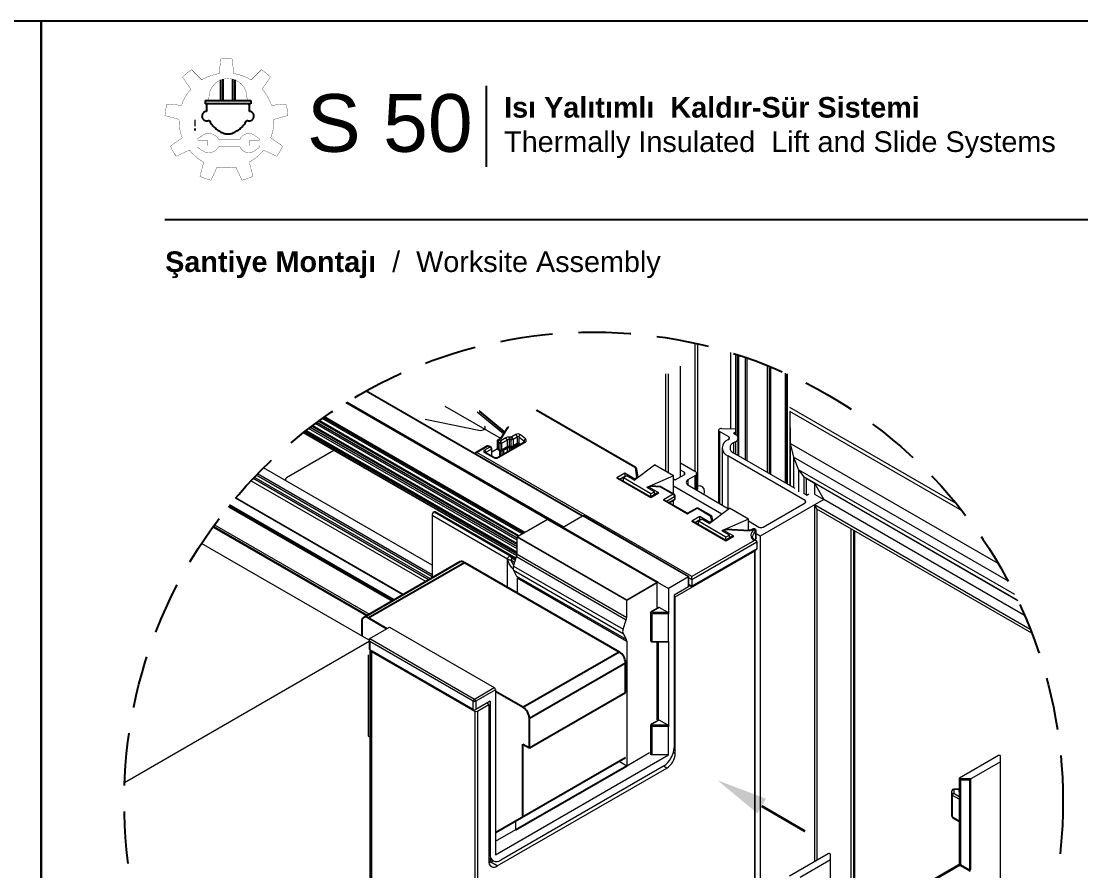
# Model space of a CAD drawing. Header units: millimetres. Extents: x 221 to 2771, y 196 to 840.
# Drawn here: x 1298.9 to 1427.5, y 389.5 to 492.6 of the extents above; entities that cross this region are included whole.
import ezdxf

# ---------------------------------------------------------------- set-up
doc = ezdxf.new("R2010")
doc.units = ezdxf.units.MM
doc.linetypes.add('CENTER', pattern=[50.8, 31.75, -6.35, 6.35, -6.35])
doc.linetypes.add('HIDDEN', pattern=[9.525, 6.35, -3.175])
doc.layers.add('antet_k', color=7, linetype='Continuous')
doc.layers.add('yazı_numara_k', color=21, linetype='Continuous')
doc.styles.get("Standard").update_dxf_attribs({"font": 'arial.ttf'})

# ---------------------------------------------------------------- blocks, each defined once
blk = doc.blocks.new('S1.A')
at = {"color": 252}
blk.add_lwpolyline([(2269.17, -494.13), (2269.17, -791.13), (2479.17, -791.13), (2479.17, -494.13)], close=True, dxfattribs=at)
blk = doc.blocks.new('Üretim katalogu sembol-1')
at = {"true_color": 0xfed100}
h = blk.add_hatch(color=40, dxfattribs=at)
h.dxf.hatch_style = 1
h.paths.add_polyline_path([(1565.75, 1465.58), (1566.79, 1465.58), (1566.79, 1470.07), (1565.75, 1470.07)])
h.paths.add_polyline_path([(1565.75, 1462.71), (1566.79, 1462.71), (1566.79, 1464.05), (1565.75, 1464.05)])
at = {"color": 0, "linetype": 'CENTER', "ltscale": 12}
for p, q in [((1583.66, 1483.04), (1583.66, 1496.78)), ((1585.26, 1483.04), (1585.26, 1497.31)), ((1591.66, 1483.04), (1591.66, 1497.31)), ((1593.26, 1483.04), (1593.26, 1496.78)), ((1573.15, 1483.04), (1603.77, 1483.04)), ((1573.15, 1483.04), (1573.15, 1480.64)), ((1603.77, 1480.64), (1573.15, 1480.64)), ((1603.77, 1483.04), (1603.77, 1480.64))]:
    blk.add_line(p, q, dxfattribs=at)
at = {"color": 0, "linetype": 'CENTER', "lineweight": -2, "ltscale": 12, "const_width": 0.2}
for points in [[(1582.66, 1501.13), (1583.52, 1510.91)], [(1592.26, 1501.13), (1591.41, 1510.91)], [(1570.8, 1496.81), (1563.86, 1503.75)], [(1604.12, 1496.81), (1611.06, 1503.75)], [(1563.45, 1490.64), (1557.82, 1498.68)], [(1611.48, 1490.64), (1617.1, 1498.68)], [(1557.14, 1479.71), (1547.36, 1480.57)], [(1617.79, 1479.71), (1627.56, 1480.57)], [(1555.47, 1470.26), (1545.99, 1472.8)], [(1619.45, 1470.26), (1628.93, 1472.8)], [(1557.66, 1457.83), (1549.63, 1452.2)], [(1617.26, 1457.83), (1625.3, 1452.2)], [(1562.46, 1449.52), (1553.57, 1445.37)], [(1612.46, 1449.52), (1621.35, 1445.37)], [(1572.13, 1441.41), (1569.59, 1431.93)], [(1581.15, 1438.12), (1577.01, 1429.23)], [(1593.77, 1438.12), (1597.92, 1429.23)], [(1602.79, 1441.41), (1605.33, 1431.93)]]:
    blk.add_lwpolyline(points, dxfattribs=at)
for points in [[(1591.41, 1510.91, 0.047521), (1583.52, 1510.91)], [(1563.86, 1503.75, 0.047521), (1557.82, 1498.68)], [(1582.66, 1501.13, 0.099576), (1570.8, 1496.81)], [(1604.12, 1496.81, 0.099576), (1592.26, 1501.13)], [(1617.1, 1498.68, 0.047521), (1611.06, 1503.75)], [(1563.45, 1490.64, 0.099576), (1557.14, 1479.71)], [(1617.79, 1479.71, 0.099576), (1611.48, 1490.64)], [(1547.36, 1480.57, 0.047521), (1545.99, 1472.8)], [(1628.93, 1472.8, 0.047521), (1627.56, 1480.57)], [(1555.47, 1470.26, 0.099576), (1557.66, 1457.83)], [(1617.26, 1457.83, 0.099576), (1619.45, 1470.26)], [(1549.63, 1452.2, 0.047521), (1553.57, 1445.37)], [(1562.46, 1449.52, 0.099576), (1572.13, 1441.41)], [(1602.79, 1441.41, 0.099576), (1612.46, 1449.52)], [(1621.35, 1445.37, 0.047521), (1625.3, 1452.2)], [(1581.15, 1438.12, 0.099576), (1593.77, 1438.12)], [(1569.59, 1431.93, 0.047521), (1577.01, 1429.23)], [(1597.92, 1429.23, 0.047521), (1605.33, 1431.93)]]:
    blk.add_lwpolyline(points, format="xyb", dxfattribs=at)
at = {"color": 0, "linetype": 'CENTER', "ltscale": 12, "const_width": 0.2}
for points in [[(1588.46, 1497.72, 0.408893), (1575.66, 1485.15, -0.281899), (1574.17, 1483.04)], [(1588.46, 1497.72, -0.408893), (1601.26, 1485.15, 0.281899), (1602.75, 1483.04)]]:
    blk.add_lwpolyline(points, format="xyb", dxfattribs=at)
at = {"color": 40, "true_color": 0xfed100, "const_width": 0.2}
blk.add_lwpolyline([(1565.75, 1464.05), (1566.79, 1464.05), (1566.79, 1462.71), (1565.75, 1462.71)], close=True, dxfattribs=at)
at = {"color": 0, "linetype": 'CENTER', "ltscale": 12, "const_width": 0.2}
blk.add_lwpolyline([(1574.65, 1456.03), (1568.69, 1456.03, -0.414214), (1568.05, 1456.67), (1568.05, 1456.88, -0.248554), (1568.33, 1457.41), (1570.79, 1459.08, -0.475864), (1582.25, 1456.63), (1596.45, 1456.63, -0.519094), (1606.92, 1459.08), (1609.37, 1457.41, -0.248554), (1609.65, 1456.88), (1609.65, 1456.67, -0.414214), (1609.01, 1456.03), (1603.05, 1456.03), (1603.05, 1452.52), (1609.01, 1452.52, -0.414214), (1609.65, 1451.88), (1609.65, 1451.67, -0.248554), (1609.37, 1451.14), (1606.92, 1449.48, -0.519094), (1596.45, 1451.92), (1582.25, 1451.92, -0.475864), (1570.79, 1449.48), (1568.33, 1451.14, -0.248554), (1568.05, 1451.67), (1568.05, 1451.88, -0.414214), (1568.69, 1452.52), (1574.65, 1452.52)], format="xyb", close=True, dxfattribs=at)
at = {"color": 0, "linetype": 'CENTER', "ltscale": 12}
for centre, radius, start, end in [((1592.04, 1477.74), 18.11, 170.79278, 186.69718), ((1584.88, 1477.74), 18.11, 353.30282, 9.20722), ((1574.16, 1472.43), 3.2, 91.73722, 301.33069), ((1602.77, 1472.43), 3.2, 238.66931, 88.26278), ((1592.04, 1477.74), 18.11, 206.37073, 245.09672), ((1584.88, 1477.74), 18.11, 294.90328, 333.62927), ((1588.46, 1470.02), 9.6, 245.09672, 294.90328)]:
    blk.add_arc(centre, radius, start, end, dxfattribs=at)
blk = doc.blocks.new('S.1.B')
blk.add_line((922.44, 1850.82), (922.44, 1840.95))
at = {"color": 7}
blk.add_line((1063.42, 1834.52), (883.42, 1834.52), dxfattribs=at)
at = {"color": 0, "linetype": 'CENTER', "ltscale": 12, "xscale": 0.18014578362, "yscale": 0.18014578362, "zscale": 0.18014578362}
blk.add_blockref('Üretim katalogu sembol-1', (604.93, 1581.87), dxfattribs=at)
at = {"width": 80.5608, "attachment_point": 1}
for s, insert, char_height in [('\\pi23.685;{\\fArial Unicode MS|b0|i0|c162|p34;S 50}', (876.99, 1849.79), 7), ('\\pi8.4591;{\\fArial Unicode MS|b1|i0|c162|p34;Isı Yalıtımlı  Kaldır-Sür Sistemi\\fArial Unicode MS|b0|i0|c162|p34;\\PThermally Insulated  Lift and Slide Systems}', (916.15, 1849.44), 2.5)]:
    blk.add_mtext(s, dxfattribs=dict(at, insert=insert, char_height=char_height))
blk = doc.blocks.new('S50_SYF1')
at = {"color": 0}
blk.add_blockref('S.1.B', (-100.17, 492.74), dxfattribs=at)
at = {"layer": 'antet_k', "color": 0}
blk.add_blockref('S1.A', (-1500.92, 2845.51), dxfattribs=at)
blk = doc.blocks.new('Yön Görseli')
at = {"color": 32, "const_width": 0.5}
blk.add_lwpolyline([(1544.07, -90.16), (1544.07, -99.97)], dxfattribs=at)
at = {"color": 32}
blk.add_solid([(1545.73, -99.97), (1542.4, -99.97), (1544.07, -109.97)], dxfattribs=at)
blk = doc.blocks.new('sünger_1A.A')
at = {"color": 7, "linetype": 'Continuous'}
for p, q in [((4737.74, -527.84), (4726.07, -534.58)), ((4726.62, -534.63), (4738.29, -527.9)), ((4738.29, -527.9), (4757.07, -538.74)), ((4728.89, -535.94), (4726.62, -534.63)), ((4725.84, -535.08), (4725.84, -536.84)), ((4745.4, -545.47), (4757.07, -538.74)), ((4746.18, -546.82), (4757.85, -540.08)), ((4757.85, -543.68), (4757.85, -540.08)), ((4745.4, -545.47), (4742.08, -543.55)), ((4746.18, -550.41), (4757.85, -543.68)), ((4746.18, -550.41), (4746.18, -546.82)), ((4745.4, -549.96), (4746.18, -550.41)), ((4745.4, -558.78), (4745.4, -549.96))]:
    blk.add_line(p, q, dxfattribs=at)
for centre, radius, start, end in [((4737.97, -528.35), 0.553, 54.3806, 114.3092), ((4726.32, -535), 0.48, 50.7955, 189.2139), ((4756.16, -540.16), 1.69, 2.6054, 57.395), ((4744.49, -546.9), 1.69, 2.6054, 57.395)]:
    blk.add_arc(centre, radius, start, end, dxfattribs=at)

msp = doc.modelspace()

# ---------------------------------------------------------------- linework, layer by layer
at = {"color": 252, "linetype": 'Continuous', "lineweight": 15}
for p, q in [((1380.639, 453.52), (1380.639, 437.994)), ((1380.947, 453.451), (1380.947, 436.137)), ((1384.961, 452.386), (1384.961, 443.144)), ((1385.566, 452.198), (1385.566, 442.456)), ((1385.63, 452.177), (1385.63, 442.417)), ((1385.836, 452.111), (1385.836, 442.213)), ((1385.934, 452.08), (1385.934, 439.868)), ((1386.745, 451.81), (1386.745, 439.4)), ((1386.956, 451.737), (1386.956, 439.278)), ((1378.85, 450.629), (1378.85, 437.259)), ((1378.914, 437.296), (1378.914, 450.718)), ((1389.437, 450.815), (1389.437, 437.846)), ((1389.501, 437.809), (1389.501, 450.789)), ((1389.702, 450.709), (1389.702, 437.693)), ((1389.83, 450.657), (1389.83, 437.619)), ((1377.089, 449.79), (1377.089, 437.967)), ((1377.397, 449.79), (1377.397, 437.789)), ((1391.612, 449.896), (1391.612, 436.591)), ((1391.655, 436.566), (1391.655, 449.877)), ((1391.782, 449.82), (1391.782, 436.493)), ((1391.833, 449.797), (1391.833, 436.463)), ((1366.954, 432.532), (1340.685, 447.692)), ((1367.019, 432.568), (1340.751, 447.729)), ((1364.69, 431.225), (1338.438, 446.376)), ((1357.531, 442.776), (1354.458, 445.309)), ((1354.498, 445.213), (1357.505, 442.734)), ((1361.372, 445.375), (1373.342, 438.466)), ((1373.451, 438.477), (1361.481, 445.386)), ((1412.373, 434.055), (1392.164, 445.719)), ((1392.164, 445.244), (1392.216, 441.352)), ((1392.164, 445.244), (1392.164, 436.272)), ((1413.088, 433.168), (1392.164, 445.244)), ((1357.888, 443.342), (1357.014, 441.955)), ((1357.196, 442.013), (1358.073, 443.404)), ((1383.517, 442.953), (1383.517, 434.109)), ((1384.755, 442.152), (1383.623, 442.805)), ((1383.623, 442.805), (1383.623, 434.045)), ((1383.892, 443.163), (1385.566, 443.133)), ((1385.566, 442.739), (1385.424, 442.657)), ((1385.424, 442.657), (1385.424, 442.538)), ((1385.424, 442.538), (1385.578, 442.449)), ((1356.642, 441.631), (1356.642, 440.799)), ((1356.652, 441.6), (1356.652, 440.768)), ((1359.908, 441.487), (1356.708, 439.64)), ((1357.002, 441.948), (1356.74, 441.796)), ((1356.766, 441.5), (1356.972, 441.381)), ((1356.766, 441.5), (1356.766, 440.668)), ((1356.818, 439.629), (1360.018, 441.476)), ((1356.876, 441.801), (1357.111, 441.937)), ((1357.075, 441.678), (1356.92, 441.767)), ((1356.972, 441.381), (1356.972, 440.549)), ((1357.689, 442.032), (1357.075, 441.678)), ((1357.178, 441.381), (1357.843, 441.765)), ((1357.178, 441.381), (1357.178, 440.549)), ((1357.843, 441.765), (1357.843, 440.933)), ((1358.313, 442.131), (1358.1, 442.131)), ((1358.1, 441.826), (1358.313, 441.826)), ((1358.1, 441.826), (1358.1, 440.995)), ((1358.313, 441.826), (1358.313, 440.995)), ((1358.912, 442.442), (1358.416, 442.155)), ((1358.525, 440.956), (1359.021, 441.242)), ((1358.571, 441.888), (1359.066, 442.174)), ((1358.571, 441.888), (1358.571, 441.056)), ((1359.066, 441.342), (1358.571, 441.056)), ((1359.066, 442.174), (1359.066, 441.342)), ((1359.289, 442.163), (1359.904, 441.656)), ((1359.289, 442.163), (1359.289, 441.331)), ((1359.433, 441.212), (1359.289, 441.331)), ((1359.329, 441.235), (1359.388, 441.186)), ((1360.083, 441.906), (1359.467, 442.413)), ((1359.904, 441.656), (1359.904, 441.484)), ((1384.652, 441.795), (1384.755, 441.855)), ((1384.755, 442.152), (1384.755, 441.855)), ((1385.578, 441.558), (1385.321, 441.409)), ((1385.321, 441.409), (1385.321, 440.222)), ((1385.578, 441.558), (1385.578, 440.073)), ((1385.898, 439.889), (1385.898, 442.003)), ((1392.216, 441.352), (1392.627, 439.689)), ((1392.216, 441.352), (1392.216, 436.242)), ((1417.452, 426.787), (1392.216, 441.352)), ((1355.442, 441.047), (1354.048, 440.242)), ((1354.193, 440.253), (1355.525, 441.021)), ((1380.28, 425.197), (1354.193, 440.253)), ((1355.737, 440.906), (1355.12, 440.55)), ((1355.12, 440.253), (1356.2, 439.629)), ((1356.309, 439.64), (1355.229, 440.263)), ((1355.274, 440.282), (1355.943, 440.668)), ((1355.274, 440.282), (1355.274, 440.237)), ((1355.692, 441.006), (1355.53, 441.068)), ((1355.583, 440.995), (1355.737, 440.906)), ((1355.883, 440.896), (1355.692, 441.006)), ((1355.943, 440.668), (1355.943, 439.851)), ((1355.985, 439.896), (1355.985, 440.728)), ((1356.685, 440.681), (1355.985, 440.277)), ((1356.972, 440.549), (1356.766, 440.668)), ((1356.811, 440.568), (1357.002, 440.458)), ((1356.937, 440.495), (1356.937, 439.772)), ((1356.942, 440.492), (1356.942, 439.775)), ((1356.986, 440.467), (1356.986, 439.8)), ((1357.023, 440.448), (1357.023, 439.822)), ((1357.148, 440.458), (1357.798, 440.833)), ((1357.843, 440.933), (1357.178, 440.549)), ((1357.229, 440.505), (1357.229, 439.94)), ((1357.435, 440.519), (1357.843, 440.755)), ((1357.435, 440.519), (1357.435, 440.059)), ((1357.843, 440.755), (1357.843, 440.295)), ((1358.313, 440.995), (1358.1, 440.995)), ((1358.1, 440.902), (1358.313, 440.902)), ((1358.1, 440.816), (1358.313, 440.816)), ((1358.1, 440.816), (1358.1, 440.443)), ((1358.313, 440.903), (1358.313, 440.902)), ((1358.313, 440.816), (1358.313, 440.566)), ((1358.571, 440.878), (1359.066, 441.164)), ((1358.571, 440.878), (1358.571, 440.715)), ((1359.066, 441.164), (1359.066, 441.001)), ((1359.289, 441.153), (1359.306, 441.139)), ((1359.289, 441.153), (1359.289, 441.129)), ((1383.949, 440.815), (1383.949, 433.851)), ((1385.321, 440.222), (1392.782, 435.916)), ((1378.914, 438.99), (1380.639, 437.994)), ((1394.017, 434.431), (1384.652, 439.835)), ((1384.652, 439.835), (1384.652, 433.43)), ((1392.627, 439.689), (1393.245, 438.144)), ((1392.627, 439.689), (1392.627, 436.005)), ((1418.633, 424.68), (1392.627, 439.689)), ((1348.739, 425.172), (1327.394, 437.491)), ((1348.739, 425.415), (1327.545, 437.647)), ((1348.739, 426.585), (1328.283, 438.391)), ((1372.15, 437.729), (1371.173, 437.164)), ((1371.546, 437.023), (1372.15, 437.372)), ((1373.372, 437.023), (1372.15, 437.729)), ((1372.15, 437.372), (1372.15, 437.283)), ((1372.15, 437.372), (1372.227, 437.328)), ((1373.384, 438.414), (1373.568, 437.204)), ((1373.754, 437.253), (1373.6, 438.269)), ((1378.272, 436.925), (1379.353, 437.549)), ((1379.353, 437.846), (1378.914, 438.099)), ((1379.353, 437.846), (1379.353, 437.549)), ((1380.639, 437.4), (1379.807, 436.92)), ((1380.639, 437.4), (1380.639, 435.829)), ((1380.852, 435.701), (1380.852, 437.697)), ((1393.245, 438.144), (1393.862, 437.312)), ((1393.245, 438.144), (1393.245, 435.47)), ((1419.496, 422.993), (1393.245, 438.144)), ((1347.991, 424.581), (1326.765, 436.831)), ((1327.047, 437.13), (1348.391, 424.811)), ((1348.553, 424.905), (1327.162, 437.25)), ((1371.173, 437.164), (1375.289, 434.789)), ((1375.289, 434.862), (1371.391, 437.112)), ((1373.568, 437.204), (1373.372, 437.023)), ((1375.045, 436.058), (1375.326, 436.159)), ((1376.267, 435.353), (1375.045, 436.058)), ((1375.326, 436.159), (1376.448, 436.079)), ((1376.464, 436.119), (1375.337, 436.199)), ((1376.448, 436.079), (1378.016, 435.175)), ((1378.125, 435.186), (1376.558, 436.09)), ((1378.033, 437.063), (1378.272, 436.925)), ((1383.904, 432.784), (1378.033, 436.172)), ((1379.798, 436.331), (1384.713, 433.394)), ((1379.807, 436.92), (1379.807, 436.326)), ((1393.862, 437.312), (1394.171, 437.134)), ((1393.862, 437.312), (1393.862, 435.233)), ((1419.815, 422.334), (1393.862, 437.312)), ((1394.171, 437.134), (1395.149, 436.51)), ((1394.171, 437.134), (1394.171, 435.114)), ((1419.815, 422.334), (1394.171, 437.134)), ((1395.149, 436.51), (1396.281, 434.55)), ((1395.149, 436.51), (1395.149, 435.203)), ((1419.854, 422.252), (1395.149, 436.51)), ((1345.262, 423.005), (1324.911, 434.751)), ((1375.289, 434.789), (1376.267, 435.353)), ((1376.048, 435.301), (1375.289, 434.862)), ((1375.289, 434.789), (1375.289, 434.862)), ((1375.726, 435.308), (1375.894, 435.212)), ((1378.016, 435.175), (1376.833, 434.492)), ((1377.205, 434.35), (1378.17, 434.907)), ((1378.17, 434.907), (1378.17, 434.565)), ((1378.234, 434.654), (1378.234, 434.996)), ((1393.965, 435.233), (1394.222, 435.084)), ((1394.222, 435.084), (1394.464, 435.224)), ((1395.149, 435.203), (1396.281, 434.55)), ((1345.198, 422.968), (1324.869, 434.701)), ((1376.833, 434.492), (1379.765, 432.799)), ((1379.765, 432.873), (1377.051, 434.44)), ((1378.17, 434.565), (1377.502, 434.179)), ((1377.566, 434.142), (1378.125, 434.465)), ((1377.701, 434.22), (1377.566, 434.142)), ((1378.125, 434.465), (1377.701, 434.22)), ((1378.033, 433.873), (1378.033, 434.412)), ((1380.84, 433.493), (1379.765, 432.873)), ((1379.765, 432.799), (1380.949, 433.482)), ((1380.949, 433.482), (1382.516, 432.577)), ((1382.626, 432.588), (1381.058, 433.493)), ((1396.281, 434.55), (1388.563, 430.095)), ((1388.916, 431.19), (1394.017, 434.134)), ((1394.017, 434.431), (1394.017, 434.134)), ((1396.281, 434.55), (1395.149, 433.896)), ((1395.149, 433.896), (1395.457, 433.362)), ((1395.149, 433.896), (1395.149, 390.557)), ((1421.362, 418.767), (1395.149, 433.896)), ((1420.654, 420.482), (1396.281, 434.55)), ((1357.898, 427.303), (1348.739, 432.589)), ((1348.739, 432.589), (1348.739, 425.013)), ((1348.997, 433.035), (1358.231, 427.705)), ((1358.944, 427.417), (1349.179, 433.053)), ((1376.203, 424.462), (1362.825, 432.183)), ((1364.587, 431.166), (1367.005, 432.562)), ((1379.868, 425.138), (1367.005, 432.562)), ((1379.932, 425.175), (1367.159, 432.546)), ((1379.765, 432.873), (1379.765, 432.799)), ((1381.258, 432.472), (1380.28, 431.908)), ((1382.479, 431.767), (1381.258, 432.472)), ((1382.516, 432.577), (1382.654, 431.929)), ((1382.83, 431.974), (1382.73, 432.445)), ((1395.457, 433.362), (1395.457, 390.735)), ((1421.541, 418.307), (1395.457, 433.362)), ((1340.796, 420.427), (1322.131, 431.2)), ((1364.587, 431.166), (1377.45, 423.742)), ((1380.28, 431.908), (1384.396, 429.533)), ((1384.396, 429.606), (1380.498, 431.856)), ((1380.653, 431.767), (1381.258, 432.116)), ((1381.258, 432.116), (1381.258, 432.027)), ((1381.258, 432.116), (1381.335, 432.071)), ((1382.654, 431.929), (1382.479, 431.767)), ((1384.152, 430.802), (1384.434, 430.903)), ((1384.434, 430.903), (1387.231, 430.762)), ((1387.242, 430.802), (1384.445, 430.943)), ((1387.14, 431.943), (1388.397, 431.192)), ((1387.329, 430.808), (1387.14, 430.916)), ((1387.66, 430.959), (1387.403, 430.83)), ((1387.501, 430.813), (1387.758, 430.942)), ((1399.574, 430.986), (1399.574, 382.652)), ((1385.374, 430.097), (1384.152, 430.802)), ((1384.396, 429.533), (1385.374, 430.097)), ((1385.156, 430.045), (1384.396, 429.606)), ((1384.833, 430.052), (1385.001, 429.955)), ((1387.861, 430.883), (1387.835, 430.865)), ((1387.953, 429.672), (1387.956, 429.673)), ((1387.956, 429.673), (1387.981, 429.691)), ((1388, 430.605), (1388.025, 430.622)), ((1388, 430.605), (1388, 429.773)), ((1388.025, 429.79), (1388, 429.773)), ((1388.025, 430.622), (1388.025, 429.79)), ((1388.097, 429.9), (1388.097, 430.732)), ((1388.563, 430.095), (1388.097, 430.364)), ((1388.563, 430.095), (1388.563, 344.614)), ((1399.882, 430.808), (1399.882, 382.83)), ((1400.037, 430.719), (1400.037, 382.92)), ((1341.112, 417.454), (1320.755, 429.202)), ((1387.868, 429.577), (1380.28, 425.197)), ((1380.28, 424.841), (1388.182, 429.401)), ((1388.182, 428.569), (1380.28, 424.009)), ((1380.28, 423.935), (1388.087, 428.44)), ((1387.959, 344.389), (1387.959, 428.367)), ((1388.182, 429.401), (1388.182, 428.569)), ((1357.899, 427.315), (1357.898, 427.303)), ((1357.898, 427.284), (1357.898, 427.303)), ((1357.898, 423.89), (1357.898, 427.284)), ((1358.909, 427.314), (1358.231, 427.705)), ((1358.768, 426.898), (1358.308, 427.163)), ((1358.509, 427.391), (1358.865, 427.185)), ((1378.273, 422.732), (1387.895, 428.285)), ((1387.895, 428.285), (1387.895, 344.366)), ((1379.868, 425.138), (1377.45, 423.742)), ((1379.868, 423.949), (1379.868, 425.138)), ((1379.932, 424.038), (1379.932, 425.175)), ((1379.932, 425.041), (1380.28, 424.841)), ((1380.28, 424.841), (1380.28, 424.009)), ((1377.45, 423.742), (1377.45, 420.652)), ((1379.868, 423.949), (1378.119, 422.94)), ((1380.28, 424.009), (1379.932, 424.209)), ((1379.932, 424.135), (1380.28, 423.935)), ((1378.119, 422.94), (1378.119, 404.4)), ((1378.273, 422.732), (1378.119, 422.821)), ((1378.273, 403.716), (1378.273, 422.732)), ((1375.264, 420.778), (1375.264, 417.45)), ((1376.233, 421.439), (1375.358, 420.934)), ((1376.306, 421.431), (1375.431, 420.927)), ((1375.482, 420.855), (1377.305, 420.855)), ((1377.45, 420.652), (1375.482, 420.652)), ((1375.482, 417.324), (1375.482, 420.652)), ((1377.305, 420.855), (1376.306, 421.431)), ((1377.45, 417.324), (1377.45, 420.652)), ((1341.176, 417.654), (1343.594, 419.05)), ((1343.594, 419.05), (1356.303, 411.715)), ((1341.112, 417.32), (1311.422, 400.167)), ((1341.112, 417.513), (1341.112, 416.377)), ((1341.176, 417.654), (1353.885, 410.32)), ((1353.73, 410.052), (1341.176, 417.298)), ((1341.176, 417.298), (1341.176, 416.288)), ((1375.482, 417.324), (1377.45, 417.324)), ((1375.482, 417.263), (1377.388, 417.263)), ((1376.203, 417.263), (1376.203, 407.754)), ((1377.45, 417.324), (1377.45, 406.985)), ((1341.001, 415.683), (1341.001, 405.803)), ((1353.73, 409.042), (1341.176, 416.288)), ((1341.227, 347.78), (1341.227, 416.258)), ((1341.318, 416.199), (1341.318, 347.731)), ((1341.382, 416.11), (1353.936, 408.864)), ((1341.382, 416.11), (1341.382, 347.697)), ((1353.885, 410.32), (1356.303, 411.715)), ((1356.457, 411.448), (1354.039, 410.052)), ((1356.457, 411.448), (1356.457, 408.536)), ((1353.73, 409.042), (1353.73, 410.052)), ((1354.039, 410.052), (1354.039, 409.042)), ((1355.788, 410.052), (1354.039, 409.042)), ((1354.245, 408.864), (1355.634, 409.666)), ((1355.634, 409.666), (1355.377, 409.814)), ((1355.634, 409.666), (1355.634, 390.65)), ((1355.788, 410.052), (1355.788, 391.512)), ((1353.936, 408.864), (1353.936, 342.763)), ((1354.245, 408.864), (1354.245, 342.683)), ((1356.457, 408.536), (1356.457, 405.209)), ((1376.233, 407.771), (1375.358, 407.267)), ((1376.306, 407.764), (1375.431, 407.259)), ((1377.305, 407.188), (1376.306, 407.764)), ((1375.264, 407.111), (1375.264, 403.664)), ((1375.482, 407.188), (1377.305, 407.188)), ((1377.45, 406.985), (1375.482, 406.985)), ((1375.482, 403.538), (1375.482, 406.985)), ((1377.45, 403.538), (1377.45, 406.985)), ((1341.001, 405.803), (1341.227, 405.692)), ((1356.457, 405.209), (1356.457, 394.869)), ((1356.457, 391.422), (1377.45, 403.538)), ((1377.45, 403.538), (1375.482, 403.538)), ((1378.273, 403.716), (1378.042, 403.85)), ((1356.663, 390.056), (1377.244, 401.934)), ((1376.833, 402.172), (1357.075, 390.769)), ((1377.244, 401.934), (1376.832, 402.172)), ((1356.457, 394.869), (1356.457, 391.422)), ((1355.634, 391.601), (1355.788, 391.512)), ((1355.634, 390.985), (1356.165, 390.679)), ((1355.692, 390.952), (1355.634, 390.919)), ((1355.635, 390.602), (1355.967, 390.793)), ((1355.636, 390.59), (1355.978, 390.787)), ((1356.183, 390.669), (1355.891, 390.501)), ((1356.663, 390.056), (1355.891, 390.501))]:
    msp.add_line(p, q, dxfattribs=at)
at = {"color": 35, "linetype": 'Continuous', "lineweight": 15}
for p, q in [((1362.748, 432.138), (1338.265, 446.269)), ((1362.79, 432.163), (1338.306, 446.294)), ((1359.062, 429.613), (1334.557, 443.756)), ((1359.062, 429.835), (1334.726, 443.88)), ((1359.062, 429.863), (1334.748, 443.896)), ((1334.965, 444.053), (1359.179, 430.079)), ((1359.282, 430.138), (1335.057, 444.12)), ((1359.671, 430.363), (1335.405, 444.368)), ((1359.847, 430.464), (1335.562, 444.48)), ((1359.861, 430.472), (1335.575, 444.489)), ((1359.993, 430.548), (1335.694, 444.572)), ((1359.035, 427.695), (1333.113, 442.656)), ((1359.042, 427.723), (1333.136, 442.674)), ((1359.062, 427.903), (1333.277, 442.785)), ((1359.062, 427.983), (1333.336, 442.831)), ((1359.062, 428.045), (1333.382, 442.867)), ((1333.415, 442.892), (1359.062, 428.09)), ((1359.062, 428.157), (1333.465, 442.93)), ((1359.062, 428.546), (1333.754, 443.153)), ((1359.062, 428.781), (1333.929, 443.286)), ((1359.062, 428.821), (1333.959, 443.309)), ((1334.168, 443.466), (1359.062, 429.098)), ((1359.062, 429.191), (1334.237, 443.518)), ((1373.282, 436.897), (1375.735, 438.748)), ((1378.033, 437.422), (1375.735, 438.748)), ((1372.382, 437.417), (1371.97, 437.179)), ((1373.282, 436.897), (1372.382, 437.417)), ((1378.033, 437.422), (1374.826, 436.006)), ((1378.033, 435.239), (1378.033, 437.422)), ((1375.315, 435.249), (1371.97, 437.179)), ((1371.97, 436.778), (1371.97, 437.179)), ((1375.726, 435.487), (1374.826, 436.006)), ((1375.726, 435.487), (1375.315, 435.249)), ((1375.315, 434.877), (1375.315, 435.249)), ((1375.726, 435.115), (1375.726, 435.487)), ((1324.02, 433.675), (1343.885, 422.21)), ((1343.928, 422.235), (1324.048, 433.709)), ((1324.09, 433.761), (1343.994, 422.273)), ((1344.11, 422.341), (1324.164, 433.852)), ((1344.185, 422.383), (1324.212, 433.911)), ((1382.389, 431.641), (1384.842, 433.492)), ((1387.14, 432.166), (1384.842, 433.492)), ((1340.86, 420.464), (1322.169, 431.252)), ((1322.207, 431.304), (1340.925, 420.502)), ((1322.329, 431.472), (1341.131, 420.62)), ((1381.489, 432.161), (1381.077, 431.923)), ((1381.077, 431.522), (1381.077, 431.923)), ((1384.422, 429.993), (1381.077, 431.923)), ((1382.389, 431.641), (1381.489, 432.161)), ((1387.14, 432.166), (1383.933, 430.75)), ((1387.14, 430.807), (1387.14, 432.166)), ((1384.833, 430.23), (1383.933, 430.75)), ((1384.833, 430.23), (1384.422, 429.993)), ((1384.422, 429.621), (1384.422, 429.993)), ((1384.833, 429.859), (1384.833, 430.23))]:
    msp.add_line(p, q, dxfattribs=at)
at = {"color": 7, "linetype": 'Continuous', "lineweight": 15}
for p, q in [((1350.283, 445.894), (1357.039, 441.995)), ((1417.502, 403.458), (1412.776, 400.73)), ((1417.75, 402.71), (1414.217, 400.671)), ((1417.75, 402.71), (1417.75, 403.398)), ((1417.75, 379.892), (1417.75, 402.71)), ((1412.734, 400.671), (1412.734, 390.332)), ((1412.734, 400.671), (1414.217, 400.671)), ((1414.011, 400.468), (1412.879, 400.468)), ((1412.879, 400.468), (1412.879, 390.248)), ((1414.011, 389.594), (1414.011, 400.468)), ((1414.114, 400.577), (1414.114, 389.618)), ((1411.848, 398.714), (1411.848, 399.167)), ((1412.721, 399.385), (1412.066, 399.385)), ((1412.066, 399.345), (1412.066, 398.892)), ((1412.721, 399.345), (1412.066, 399.345)), ((1412.066, 398.892), (1412.734, 398.507)), ((1412.734, 399.385), (1412.721, 399.385)), ((1412.721, 399.048), (1412.721, 399.345)), ((1412.734, 399.345), (1412.721, 399.345)), ((1412.734, 399.041), (1412.721, 399.048)), ((1411.848, 396.099), (1411.848, 398.714)), ((1411.912, 396.01), (1411.912, 398.625)), ((1412.734, 398.15), (1411.912, 398.625)), ((1411.912, 396.01), (1412.734, 395.536)), ((1411.957, 395.91), (1412.734, 395.462)), ((1396.844, 391.535), (1392.118, 388.808)), ((1397.092, 390.788), (1397.092, 391.476)), ((1397.092, 390.788), (1393.413, 388.664)), ((1397.092, 379.626), (1397.092, 390.788)), ((1412.661, 390.206), (1397.092, 381.22)), ((1412.806, 390.121), (1397.092, 381.052)), ((1413.938, 389.468), (1412.806, 390.121)), ((1412.879, 390.248), (1414.011, 389.594))]:
    msp.add_line(p, q, dxfattribs=at)
at = {"color": 21, "linetype": 'Continuous', "lineweight": 15}
for p, q in [((1354.22, 445.181), (1357.397, 442.562)), ((1347.919, 444.316), (1354.416, 442.951)), ((1355.197, 443.058), (1355.197, 443.267)), ((1359.12, 430.045), (1362.825, 432.183)), ((1359.062, 430.011), (1362.748, 432.138)), ((1362.748, 432.138), (1359.062, 430.011)), ((1376.057, 424.455), (1362.748, 432.138)), ((1362.748, 432.138), (1376.057, 424.455)), ((1372.371, 422.327), (1359.062, 430.011)), ((1359.062, 427.901), (1359.062, 430.011)), ((1359.062, 430.011), (1372.371, 422.327)), ((1358.622, 426.469), (1359.01, 427.612)), ((1359.01, 427.612), (1372.319, 419.929)), ((1359.062, 427.901), (1372.371, 420.218)), ((1358.622, 426.469), (1371.931, 418.786)), ((1358.622, 425.951), (1371.931, 418.268)), ((1358.622, 425.951), (1359.01, 425.256)), ((1359.01, 425.256), (1372.319, 417.573)), ((1359.062, 425.027), (1372.371, 417.344)), ((1359.062, 425.027), (1359.062, 423.218)), ((1372.371, 422.327), (1376.057, 424.455)), ((1376.057, 424.455), (1372.371, 422.327)), ((1376.057, 421.43), (1376.057, 424.455)), ((1372.371, 420.218), (1372.371, 422.327)), ((1371.931, 418.786), (1372.319, 419.929)), ((1371.931, 418.268), (1372.319, 417.573)), ((1372.371, 417.344), (1372.371, 402.23)), ((1376.057, 407.786), (1376.057, 417.293)), ((1371.448, 402.763), (1372.371, 402.23)), ((1372.371, 402.23), (1375.123, 403.818)), ((1358.857, 395.494), (1358.857, 394.428)), ((1358.857, 394.428), (1356.413, 393.017))]:
    msp.add_line(p, q, dxfattribs=at)
at = {"color": 31, "linetype": 'Continuous', "lineweight": 15}
msp.add_line((1336.83, 440.51), (1331.088, 437.193), dxfattribs=at)
at = {"color": 7, "linetype": 'Continuous'}
msp.add_line((1372.226, 414.721), (1372.226, 411.128), dxfattribs=at)
at = {"color": 21}
for p, q in [((1356.457, 394.109), (1372.241, 403.22)), ((1358.857, 394.428), (1372.371, 402.23))]:
    msp.add_line(p, q, dxfattribs=at)
at = {"color": 21, "linetype": 'Continuous', "lineweight": 15, "flags": 128}
msp.add_lwpolyline([(1354.416, 442.951), (1354.596, 442.931), (1354.778, 442.944), (1354.944, 442.989), (1355.077, 443.062), (1355.164, 443.155), (1355.197, 443.259), (1355.172, 443.364), (1355.092, 443.459)], dxfattribs=at)
at = {"color": 252, "linetype": 'Continuous', "lineweight": 15, "flags": 128}
for points in [[(1383.892, 443.163), (1383.785, 443.156), (1383.686, 443.131), (1383.604, 443.09), (1383.547, 443.037), (1383.519, 442.977), (1383.523, 442.914), (1383.559, 442.855), (1383.623, 442.805)], [(1358.1, 442.131), (1358.1, 442.103), (1358.1, 442.069), (1358.1, 442.031), (1358.1, 441.989), (1358.1, 441.947), (1358.1, 441.904), (1358.1, 441.864), (1358.1, 441.826)], [(1358.313, 442.131), (1358.313, 442.103), (1358.313, 442.069), (1358.313, 442.031), (1358.313, 441.989), (1358.313, 441.947), (1358.313, 441.904), (1358.313, 441.864), (1358.313, 441.826)], [(1360.018, 441.476), (1360.083, 441.521), (1360.134, 441.572), (1360.168, 441.627), (1360.186, 441.684), (1360.186, 441.743), (1360.168, 441.8), (1360.134, 441.856), (1360.083, 441.906)], [(1355.244, 440.257), (1355.256, 440.27), (1355.274, 440.282)], [(1355.943, 440.668), (1355.961, 440.681), (1355.974, 440.696), (1355.983, 440.711), (1355.985, 440.728), (1355.985, 440.728)], [(1358.1, 440.995), (1358.1, 440.962), (1358.1, 440.936), (1358.1, 440.917), (1358.1, 440.905), (1358.1, 440.902)], [(1358.313, 440.995), (1358.313, 440.962), (1358.313, 440.936), (1358.313, 440.917), (1358.313, 440.905), (1358.313, 440.903)], [(1372.15, 437.729), (1372.15, 437.695), (1372.15, 437.657), (1372.15, 437.616), (1372.15, 437.572), (1372.15, 437.528), (1372.15, 437.485), (1372.15, 437.444), (1372.15, 437.406), (1372.15, 437.372)], [(1373.342, 438.466), (1373.372, 438.48), (1373.401, 438.487), (1373.428, 438.486), (1373.451, 438.477), (1373.451, 438.477)], [(1376.448, 436.079), (1376.454, 436.1), (1376.459, 436.114), (1376.463, 436.119), (1376.464, 436.119)], [(1381.788, 435.142), (1381.822, 435.467), (1381.758, 435.843), (1381.574, 436.098), (1381.292, 436.2), (1380.947, 436.137)], [(1380.968, 435.632), (1380.999, 435.942), (1380.982, 436.15)], [(1381.258, 432.116), (1381.258, 432.15), (1381.258, 432.188), (1381.258, 432.229), (1381.258, 432.272), (1381.258, 432.316), (1381.258, 432.359), (1381.258, 432.401), (1381.258, 432.439), (1381.258, 432.472)], [(1387.758, 430.942), (1387.782, 430.95), (1387.808, 430.952), (1387.835, 430.949), (1387.857, 430.94), (1387.873, 430.927), (1387.879, 430.912), (1387.874, 430.896), (1387.861, 430.883)], [(1384.396, 429.606), (1384.396, 429.602), (1384.396, 429.587), (1384.396, 429.564), (1384.396, 429.533)], [(1387.242, 430.802), (1387.241, 430.802), (1387.238, 430.797), (1387.235, 430.783), (1387.231, 430.762)], [(1388.025, 430.622), (1388.08, 430.676), (1388.097, 430.732)], [(1388.097, 429.9), (1388.08, 429.844), (1388.025, 429.79)], [(1380.28, 424.841), (1380.28, 424.874), (1380.28, 424.912), (1380.28, 424.954), (1380.28, 424.997), (1380.28, 425.041), (1380.28, 425.084), (1380.28, 425.125), (1380.28, 425.163), (1380.28, 425.197)], [(1375.482, 420.652), (1375.419, 420.657), (1375.361, 420.673), (1375.314, 420.698), (1375.281, 420.73), (1375.265, 420.766), (1375.264, 420.778)], [(1375.431, 420.927), (1375.418, 420.917), (1375.411, 420.905), (1375.41, 420.893), (1375.415, 420.881), (1375.426, 420.87), (1375.442, 420.862), (1375.461, 420.857), (1375.482, 420.855)], [(1375.482, 420.652), (1375.482, 420.677), (1375.482, 420.704), (1375.482, 420.732), (1375.482, 420.761), (1375.482, 420.788), (1375.482, 420.814), (1375.482, 420.836), (1375.482, 420.855)], [(1375.264, 417.45), (1375.265, 417.438), (1375.281, 417.402), (1375.314, 417.37), (1375.361, 417.346), (1375.419, 417.33), (1375.482, 417.324)], [(1375.482, 406.985), (1375.419, 406.99), (1375.361, 407.006), (1375.314, 407.031), (1375.281, 407.063), (1375.265, 407.098), (1375.264, 407.111)], [(1375.431, 407.259), (1375.418, 407.249), (1375.411, 407.238), (1375.41, 407.226), (1375.415, 407.214), (1375.426, 407.203), (1375.442, 407.195), (1375.461, 407.189), (1375.482, 407.188)], [(1375.482, 406.985), (1375.482, 407.01), (1375.482, 407.037), (1375.482, 407.065), (1375.482, 407.093), (1375.482, 407.121), (1375.482, 407.146), (1375.482, 407.169), (1375.482, 407.188)], [(1375.482, 403.538), (1375.419, 403.544), (1375.361, 403.559), (1375.314, 403.584), (1375.281, 403.616), (1375.265, 403.652), (1375.264, 403.664)], [(1355.891, 390.501), (1355.691, 390.408), (1355.661, 390.398)]]:
    msp.add_lwpolyline(points, dxfattribs=at)
at = {"color": 7, "linetype": 'Continuous', "lineweight": 15, "flags": 128}
for points in [[(1417.75, 403.398), (1417.744, 403.423), (1417.726, 403.445), (1417.697, 403.463), (1417.66, 403.476), (1417.619, 403.482), (1417.576, 403.481), (1417.536, 403.473), (1417.502, 403.458)], [(1412.066, 399.345), (1412.066, 399.367), (1412.066, 399.38), (1412.066, 399.385), (1412.066, 399.385)], [(1412.721, 399.385), (1412.721, 399.385), (1412.721, 399.38), (1412.721, 399.367), (1412.721, 399.345)], [(1397.092, 391.476), (1397.086, 391.5), (1397.067, 391.522), (1397.039, 391.541), (1397.002, 391.553), (1396.961, 391.559), (1396.918, 391.558), (1396.878, 391.55), (1396.844, 391.535)], [(1412.661, 390.206), (1412.668, 390.209), (1412.694, 390.212), (1412.723, 390.204), (1412.754, 390.184), (1412.782, 390.156), (1412.806, 390.121)], [(1412.879, 390.248), (1412.837, 390.251), (1412.798, 390.262), (1412.767, 390.278), (1412.745, 390.299), (1412.734, 390.323), (1412.734, 390.332)]]:
    msp.add_lwpolyline(points, dxfattribs=at)
at = {"color": 7, "linetype": 'HIDDEN', "transparency": 33554661}
msp.add_circle((1368.352, 397.885), 56.976, dxfattribs=at)
at = {"color": 252, "linetype": 'Continuous', "lineweight": 15}
for centre, radius, start, end in [((1359.166, 441.965), 0.54, 56.12652, 118.0925), ((1385.447, 442.597), 0.0635, 110.73728, 249.26272), ((1356.696, 441.632), 0.054, 180.71144, 215.54236), ((1356.93, 441.801), 0.343, 215.81779, 241.39129), ((1357.101, 441.485), 0.335, 122.59963, 177.40037), ((1357.03, 441.961), 0.223, 226.09032, 240.5312), ((1357.075, 441.58), 0.224, 242.61634, 297.3738), ((1357.047, 441.848), 0.11, 54.36333, 114.31164), ((1357.148, 441.849), 0.171, 73.67512, 141.16667), ((1356.997, 442.148), 0.24, 298.44278, 325.9095), ((1358.083, 441.291), 0.84, 88.84919, 118.03594), ((1357.508, 441.75), 0.336, 2.61141, 57.39516), ((1358.09, 441.302), 0.525, 88.84074, 118.05021), ((1358.318, 442.34), 0.209, 268.80722, 298.06973), ((1358.324, 442.351), 0.525, 268.84958, 298.037), ((1358.236, 441.873), 0.335, 2.59963, 57.40037), ((1358.731, 442.159), 0.335, 2.59963, 57.40037), ((1358.963, 441.329), 0.105, 304.07213, 7.24105), ((1359.168, 441.984), 0.216, 56.13053, 118.08453), ((1359.168, 441.152), 0.216, 56.13053, 118.08453), ((1359.168, 440.973), 0.216, 56.13053, 118.08453), ((1359.408, 441.324), 0.12, 176.83424, 228.30943), ((1359.582, 442.143), 0.294, 112.8789, 176.08372), ((1360.197, 441.636), 0.294, 112.87069, 176.09741), ((1359.813, 441.528), 0.156, 1.49929, 54.61372), ((1359.954, 441.387), 0.11, 54.36333, 114.31164), ((1385.024, 440.815), 1.048, 110.77108, 249.22713), ((1384.699, 442.003), 0.159, 290.77851, 69.23333), ((1385.546, 440.815), 0.635, 110.77158, 249.22842), ((1385.409, 442.003), 0.476, 290.77375, 69.22625), ((1355.176, 440.401), 0.159, 110.77851, 249.23333), ((1354.939, 440.267), 0.336, 2.61141, 57.39516), ((1355.184, 440.163), 0.11, 65.67919, 125.63059), ((1355.422, 440.713), 0.324, 60.29513, 71.52999), ((1355.647, 440.906), 0.11, 65.67919, 125.63059), ((1355.917, 439.902), 0.0685, 303.40676, 355.21971), ((1356.696, 440.8), 0.054, 180.75164, 215.54124), ((1356.93, 440.969), 0.343, 215.81779, 241.39129), ((1356.87, 440.655), 0.105, 172.72338, 235.96344), ((1357.075, 440.748), 0.224, 242.61634, 297.3738), ((1357.075, 440.584), 0.146, 238.98115, 300.8279), ((1357.331, 440.721), 0.227, 246.86639, 297.14373), ((1357.739, 440.92), 0.105, 304.05434, 7.22205), ((1358.09, 440.47), 0.525, 88.84074, 118.05021), ((1358.09, 440.292), 0.525, 88.84074, 118.05021), ((1358.324, 441.519), 0.525, 268.84958, 298.037), ((1358.324, 441.341), 0.525, 268.84958, 298.037), ((1358.467, 441.043), 0.105, 304.07213, 7.24105), ((1356.264, 439.539), 0.11, 66.35194, 125.56669), ((1356.509, 440.225), 0.671, 242.61749, 297.37923), ((1356.753, 439.54), 0.11, 54.40262, 113.67875), ((1373.309, 438.396), 0.0778, 13.45825, 64.42011), ((1373.405, 438.203), 0.212, 34.2969, 95.72548), ((1373.453, 438.246), 0.149, 8.84605, 31.13658), ((1379.296, 437.697), 0.159, 290.77206, 69.22794), ((1380.526, 437.697), 0.318, 290.77259, 69.22741), ((1331.31, 436.891), 0.374, 126.41617, 184.90511), ((1376.512, 435.99), 0.11, 65.67919, 125.63059), ((1376.448, 435.901), 0.218, 60.00881, 85.94165), ((1379.918, 436.624), 0.316, 110.5336, 247.72933), ((1378.08, 435.086), 0.11, 65.67919, 125.63059), ((1377.835, 434.892), 0.335, 2.59963, 57.40037), ((1378.016, 434.996), 0.218, 0, 60.00881), ((1378.125, 435.007), 0.11, 294.34385, 354.31576), ((1378.016, 434.654), 0.218, 300.01762, 0), ((1378.061, 434.554), 0.11, 305.69486, 5.63988), ((1378.125, 434.665), 0.11, 294.34385, 354.31576), ((1380.949, 433.304), 0.218, 60.00881, 119.99119), ((1380.885, 433.393), 0.11, 54.36941, 114.32081), ((1381.013, 433.393), 0.11, 65.67919, 125.63059), ((1393.96, 434.282), 0.159, 290.76508, 69.23492), ((1349.298, 432.564), 0.559, 122.60295, 177.40099), ((1349.103, 432.886), 0.183, 65.72278, 125.59614), ((1382.58, 432.488), 0.11, 65.67919, 125.63059), ((1382.548, 432.39), 0.19, 16.7438, 99.49724), ((1382.516, 432.399), 0.218, 12.02444, 60.00881), ((1387.694, 430.866), 0.0993, 50.09639, 109.27702), ((1388.659, 431.685), 0.558, 241.986, 297.43952), ((1387.267, 431.315), 0.554, 266.24727, 294.99623), ((1387.438, 430.737), 0.0985, 49.96625, 110.56769), ((1388.149, 430.229), 0.71, 116.26698, 246.69626), ((1388.325, 430.001), 0.685, 118.33613, 174.36838), ((1387.684, 430.587), 0.317, 3.09677, 61.44089), ((1387.709, 430.604), 0.317, 3.13449, 61.40317), ((1387.887, 429.763), 0.113, 307.53357, 4.64169), ((1387.912, 429.781), 0.114, 307.53225, 4.5838), ((1387.85, 428.385), 0.11, 293.96492, 350.28724), ((1358.798, 426.933), 0.542, 122.27592, 154.81587), ((1403.488, 384.255), 47.215, 119.9277, 120.01728), ((1379.823, 424.049), 0.11, 294.37619, 354.28342), ((1414.794, 423.957), 34.514, 179.9149, 180.03751), ((1375.388, 420.867), 0.0734, 54.46466, 114.22556), ((1376.263, 421.372), 0.0734, 54.46466, 114.22556), ((1353.922, 417.304), 21.56, 359.88969, 0.05319), ((1341.221, 416.388), 0.11, 185.65425, 245.68614), ((1341.423, 416.206), 0.105, 180.17438, 246.74083), ((1356.122, 411.433), 0.335, 2.59963, 57.40037), ((1354.065, 410.037), 0.335, 122.59963, 177.40037), ((1353.704, 410.037), 0.335, 2.59963, 57.40037), ((1353.885, 410.35), 0.336, 242.61338, 297.38662), ((1353.885, 409.34), 0.336, 242.61338, 297.38662), ((1354.091, 409.162), 0.336, 242.61338, 297.38662), ((1376.263, 407.704), 0.0734, 54.46466, 114.22556), ((1375.388, 407.2), 0.0734, 54.46466, 114.22556), ((1375.326, 404.527), 2.795, 302.60329, 357.39671), ((1376.039, 403.818), 2.236, 302.60286, 357.39714), ((1356.573, 391.384), 0.795, 170.78163, 309.18313), ((1356.262, 390.548), 0.636, 170.78066, 309.1841)]:
    msp.add_arc(centre, radius, start, end, dxfattribs=at)
at = {"color": 21, "linetype": 'Continuous', "lineweight": 15}
for centre, radius, start, end in [((1358.152, 427.915), 0.911, 340.56073, 359.11547), ((1359.236, 426.21), 0.666, 157.1035, 202.8965), ((1371.461, 420.232), 0.911, 340.56073, 359.11547), ((1372.545, 418.527), 0.666, 157.1035, 202.8965), ((1371.9, 417.358), 0.471, 358.28872, 27.18279)]:
    msp.add_arc(centre, radius, start, end, dxfattribs=at)
at = {"color": 7, "linetype": 'Continuous', "lineweight": 15}
for centre, radius, start, end in [((1412.806, 400.664), 0.0732, 114.35269, 174.26248), ((1412.066, 399.167), 0.218, 90, 180), ((1412.048, 399.145), 0.201, 84.82448, 173.64645), ((1412.048, 398.691), 0.201, 84.81658, 173.65435), ((1412.247, 398.609), 0.335, 122.59963, 177.40037), ((1411.957, 398.724), 0.11, 185.68665, 245.65374), ((1412.066, 396.099), 0.218, 180, 240.00881), ((1411.957, 396.11), 0.11, 185.68665, 245.65374), ((1412.016, 395.997), 0.105, 172.75895, 235.92787), ((1414.015, 389.804), 0.21, 268.86681, 298.04742)]:
    msp.add_arc(centre, radius, start, end, dxfattribs=at)
at = {"color": 252, "linetype": 'Continuous', "lineweight": 15}
for centre, major_axis, ratio, start_param, end_param in [((1357.075, 441.5), (0.066, 0.213), 0.3690479, 0.7025646, 2.273361), ((1357.075, 441.5), (-0.066, 0.213), 0.3690479, 4.0098244, 5.5806207), ((1354.193, 440.074), (0.181, 0.137), 0.7116713, 1.079215, 2.2915442), ((1354.193, 440.074), (0.181, -0.137), 0.7116713, 2.0623776, 2.8322282), ((1355.737, 440.728), (0.181, 0.137), 0.7116713, 0.3079894, 1.079215), ((1355.737, 440.728), (0.181, -0.137), 0.7116713, 0.4915813, 2.0623776), ((1357.075, 440.668), (0.066, 0.213), 0.3690479, 2.273361, 3.0530947), ((1357.075, 440.668), (-0.066, 0.213), 0.3690479, 3.2294534, 4.0098244), ((1371.173, 436.986), (0.309, 0), 0.5774528, 0.7856646, 1.5707963), ((1373.372, 436.845), (0.058, 0.218), 0.3148732, 0.7001882, 1.2623237), ((1373.372, 436.845), (-0.096, 0.205), 0.4745527, 5.2558136, 5.5061649), ((1373.568, 437.026), (0.17, -0.139), 0.7341481, 1.718177, 2.1109451), ((1373.568, 437.026), (0.219, -0.009), 0.8113903, 1.1507329, 1.6034567), ((1375.045, 435.88), (0.203, 0.115), 0.7175615, 1.1838039, 1.9690917), ((1375.045, 435.88), (-0.161, 0.164), 0.6510287, 5.2993004, 5.9889051), ((1375.326, 435.981), (-0.058, 0.211), 0.3491391, 5.6155377, 6.3102922), ((1375.326, 435.981), (0.001, 0.219), 0.0039261, 6.2829178, 6.9016855), ((1376.267, 435.175), (0.309, 0), 0.5774528, 1.5707963, 2.3559281), ((1376.833, 434.313), (0.309, 0), 0.5774528, 0.7856646, 1.5707963), ((1367.16, 432.294), (-0.154, 0.267), 0.577299, 5.4979203, 6.2830521), ((1380.28, 431.73), (0.309, 0), 0.5774528, 0.7856646, 1.5707963), ((1382.479, 431.589), (0.058, 0.218), 0.3148732, 0.7001882, 1.2623237), ((1382.479, 431.589), (-0.096, 0.205), 0.4745527, 5.2558136, 5.5061649), ((1382.654, 431.751), (0.171, -0.137), 0.7360937, 1.7242004, 2.1038098), ((1382.654, 431.751), (0.22, 0.002), 0.8109996, 1.1199489, 1.5642368), ((1384.434, 430.725), (-0.059, 0.211), 0.3538355, 5.6144787, 6.3092332), ((1384.434, 430.725), (-0.003, 0.219), 0.0194791, 5.6649043, 6.281931), ((1384.152, 430.624), (0.203, 0.115), 0.7175615, 1.1838039, 1.9690917), ((1384.152, 430.624), (-0.161, 0.164), 0.6510287, 5.2993004, 5.9889051), ((1385.374, 429.919), (0.309, 0), 0.5774528, 1.5707963, 2.3559281), ((1361.301, 430.184), (2.483, 4.259), 0.5800894, 2.598156, 3.0400599), ((1360.899, 430.324), (1.874, 4.012), 0.5103073, 2.6778586, 2.9435458), ((1377.305, 420.736), (0.129, -0.129), 0.5177973, 0.4777839, 2.0485802), ((1341.33, 417.387), (-0.154, 0.267), 0.577299, 6.2830521, 7.8538484), ((1377.305, 417.408), (0.129, -0.129), 0.5177973, 5.8054014, 6.7609692), ((1377.305, 407.069), (0.129, -0.129), 0.5177973, 0.4777839, 2.0485802)]:
    msp.add_ellipse(centre, major_axis=major_axis, ratio=ratio, start_param=start_param, end_param=end_param, dxfattribs=at)
at = {"color": 7, "linetype": 'Continuous', "lineweight": 15}
for centre, major_axis, ratio, start_param, end_param in [((1412.879, 400.552), (-0.139, 0.139), 0.317699, 0.3076143, 1.8784106), ((1414.011, 400.552), (0.139, 0.139), 0.317699, 4.4047747, 5.1901729), ((1414.217, 400.552), (0.129, 0.129), 0.5177973, 1.0930124, 1.8784106), ((1412.588, 390.332), (0.294, -0.17), 0.4285279, 5.7596788, 6.8068763), ((1413.72, 389.678), (0.294, -0.17), 0.4285279, 5.7596788, 6.8068763), ((1413.823, 389.619), (-0.146, 0.252), 0.9996449, 3.1414773, 4.1886749)]:
    msp.add_ellipse(centre, major_axis=major_axis, ratio=ratio, start_param=start_param, end_param=end_param, dxfattribs=at)
at = {"color": 252, "linetype": 'Continuous', "lineweight": 15}
for points, knots in [([(1356.74, 441.796), (1356.74, 441.796), (1356.717, 441.788), (1356.684, 441.752), (1356.648, 441.695), (1356.645, 441.652), (1356.643, 441.631)], [0, 0, 0, 0, 0.0062096, 0.355909, 0.6947903, 1, 1, 1, 1]), ([(1356.876, 441.801), (1356.875, 441.8), (1356.858, 441.798), (1356.827, 441.79), (1356.773, 441.769), (1356.719, 441.735), (1356.674, 441.684), (1356.654, 441.637), (1356.653, 441.609), (1356.652, 441.6)], [0, 0, 0, 0, 0.0074115, 0.1455667, 0.2778466, 0.5024589, 0.7019361, 0.9111302, 1, 1, 1, 1]), ([(1356.876, 441.801), (1356.875, 441.801), (1356.869, 441.803), (1356.842, 441.811), (1356.795, 441.815), (1356.754, 441.808), (1356.74, 441.796), (1356.74, 441.796)], [0, 0, 0, 0, 0.0148677, 0.1082007, 0.5499919, 0.9933732, 1, 1, 1, 1]), ([(1357.013, 441.954), (1357.014, 441.955), (1357.016, 441.957), (1357.008, 441.952), (1357.002, 441.948)], [0, 0, 0, 0, 0.27159825, 1, 1, 1, 1]), ([(1359.021, 441.242), (1359.03, 441.247), (1359.049, 441.256), (1359.097, 441.269), (1359.155, 441.276), (1359.218, 441.273), (1359.273, 441.262), (1359.311, 441.247), (1359.325, 441.238), (1359.328, 441.235), (1359.329, 441.235)], [0, 0, 0, 0, 0.1333864, 0.2652343, 0.4108016, 0.5662842, 0.7228293, 0.8510357, 0.9716018, 1, 1, 1, 1]), ([(1359.966, 441.531), (1359.967, 441.532), (1359.969, 441.536), (1359.938, 441.504), (1359.913, 441.489), (1359.908, 441.487)], [0, 0, 0, 0, 0.4657551, 0.9099387, 1, 1, 1, 1]), ([(1354.053, 440.243), (1354.048, 440.241), (1354.02, 440.23), (1353.984, 440.191), (1353.955, 440.145), (1353.951, 440.116), (1353.951, 440.11)], [0, 0, 0, 0, 0.0950666, 0.5075367, 0.8939831, 1, 1, 1, 1]), ([(1355.229, 440.263), (1355.223, 440.268), (1355.215, 440.274), (1355.217, 440.271), (1355.217, 440.271)], [0, 0, 0, 0, 0.79514689, 1, 1, 1, 1]), ([(1355.553, 441.061), (1355.537, 441.064), (1355.503, 441.07), (1355.463, 441.061), (1355.445, 441.048), (1355.442, 441.046)], [0, 0, 0, 0, 0.41446369, 0.91384676, 1, 1, 1, 1]), ([(1355.442, 441.047), (1355.442, 441.047), (1355.45, 441.056), (1355.476, 441.054), (1355.505, 441.039), (1355.521, 441.025), (1355.524, 441.021), (1355.525, 441.021)], [0, 0, 0, 0, 0.0062854, 0.4498191, 0.8917621, 0.9851272, 1, 1, 1, 1]), ([(1355.552, 441.059), (1355.551, 441.06), (1355.547, 441.061), (1355.537, 441.045), (1355.53, 441.031), (1355.525, 441.021), (1355.525, 441.021)], [0, 0, 0, 0, 0.3383028, 0.65333, 0.9823494, 1, 1, 1, 1]), ([(1355.985, 440.728), (1355.983, 440.75), (1355.978, 440.794), (1355.943, 440.848), (1355.909, 440.883), (1355.884, 440.894), (1355.878, 440.896)], [0, 0, 0, 0, 0.3190945, 0.6132148, 0.9090098, 1, 1, 1, 1]), ([(1355.973, 439.834), (1355.974, 439.836), (1355.985, 439.855), (1355.985, 439.877), (1355.985, 439.896)], [0, 0, 0, 0, 0.1372637, 1, 1, 1, 1]), ([(1356.644, 440.799), (1356.645, 440.78), (1356.648, 440.74), (1356.665, 440.701), (1356.679, 440.685), (1356.679, 440.685)], [0, 0, 0, 0, 0.4726598, 0.9914729, 1, 1, 1, 1]), ([(1356.652, 440.768), (1356.652, 440.76), (1356.654, 440.732), (1356.668, 440.706), (1356.677, 440.688)], [0, 0, 0, 0, 0.2997492, 1, 1, 1, 1]), ([(1356.674, 440.693), (1356.709, 440.652), (1356.75, 440.604), (1356.804, 440.572), (1356.811, 440.568)], [0, 0, 0, 0, 0.867023, 1, 1, 1, 1]), ([(1357.798, 440.833), (1357.824, 440.846), (1357.88, 440.873), (1357.991, 440.898), (1358.067, 440.901), (1358.1, 440.902)], [0, 0, 0, 0, 0.34893506, 0.71930433, 1, 1, 1, 1]), ([(1358.313, 440.903), (1358.332, 440.904), (1358.37, 440.905), (1358.426, 440.916), (1358.479, 440.932), (1358.51, 440.948), (1358.525, 440.956)], [0, 0, 0, 0, 0.2451531, 0.4936904, 0.7452938, 1, 1, 1, 1]), ([(1356.708, 439.64), (1356.694, 439.632), (1356.664, 439.618), (1356.592, 439.6), (1356.507, 439.593), (1356.421, 439.6), (1356.351, 439.619), (1356.322, 439.633), (1356.309, 439.64)], [0, 0, 0, 0, 0.1590828, 0.3226887, 0.5016739, 0.6892665, 0.856265, 1, 1, 1, 1]), ([(1373.58, 438.323), (1373.575, 438.338), (1373.564, 438.369), (1373.534, 438.411), (1373.497, 438.448), (1373.466, 438.467), (1373.451, 438.477)], [0, 0, 0, 0, 0.2607696, 0.5148163, 0.7615489, 1, 1, 1, 1]), ([(1388.093, 430.732), (1388.094, 430.741), (1388.099, 430.779), (1388.074, 430.843), (1388.027, 430.91), (1387.961, 430.958), (1387.877, 430.989), (1387.776, 430.996), (1387.702, 430.979), (1387.665, 430.961), (1387.66, 430.959)], [0, 0, 0, 0, 0.0465123, 0.1980297, 0.3339244, 0.4680553, 0.6149503, 0.7887103, 0.9743755, 1, 1, 1, 1]), ([(1387.403, 430.83), (1387.392, 430.825), (1387.37, 430.815), (1387.317, 430.804), (1387.272, 430.801), (1387.247, 430.802), (1387.242, 430.802)], [0, 0, 0, 0, 0.2967929, 0.5935243, 0.9218132, 1, 1, 1, 1]), ([(1388.148, 429.496), (1388.078, 429.531), (1387.884, 429.63), (1387.698, 429.838), (1387.615, 429.981), (1387.646, 430.06), (1387.648, 430.065)], [0, 0, 0, 0, 0.21181025, 0.58677095, 0.97359306, 1, 1, 1, 1]), ([(1387.981, 429.691), (1388.007, 429.712), (1388.055, 429.751), (1388.093, 429.829), (1388.093, 429.879), (1388.093, 429.899)], [0, 0, 0, 0, 0.3976779, 0.754836, 1, 1, 1, 1]), ([(1388.182, 429.401), (1388.179, 429.416), (1388.175, 429.447), (1388.139, 429.493), (1388.073, 429.537), (1387.978, 429.568), (1387.904, 429.576), (1387.869, 429.577), (1387.868, 429.577)], [0, 0, 0, 0, 0.135636, 0.2705193, 0.4700805, 0.7531184, 0.9939854, 1, 1, 1, 1]), ([(1388.086, 428.441), (1388.106, 428.454), (1388.141, 428.477), (1388.175, 428.523), (1388.179, 428.554), (1388.182, 428.569)], [0, 0, 0, 0, 0.3981599, 0.6981429, 1, 1, 1, 1]), ([(1358.231, 427.705), (1358.23, 427.705), (1358.205, 427.697), (1358.144, 427.672), (1358.053, 427.612), (1357.971, 427.521), (1357.913, 427.417), (1357.904, 427.349), (1357.899, 427.315)], [0, 0, 0, 0, 0.0075465, 0.1461634, 0.3665936, 0.5797951, 0.7898435, 1, 1, 1, 1]), ([(1358.308, 427.163), (1358.26, 427.17), (1358.145, 427.186), (1357.997, 427.236), (1357.926, 427.287), (1357.899, 427.315), (1357.899, 427.315)], [0, 0, 0, 0, 0.2465941, 0.5975914, 0.9992303, 1, 1, 1, 1]), ([(1358.231, 427.705), (1358.256, 427.648), (1358.307, 427.531), (1358.44, 427.438), (1358.509, 427.391)], [0, 0, 0, 0, 0.4889064, 1, 1, 1, 1]), ([(1375.358, 420.934), (1375.34, 420.921), (1375.304, 420.895), (1375.27, 420.839), (1375.267, 420.798), (1375.265, 420.778)], [0, 0, 0, 0, 0.3591568, 0.693795, 1, 1, 1, 1]), ([(1375.265, 417.45), (1375.265, 417.449), (1375.261, 417.426), (1375.275, 417.384), (1375.306, 417.333), (1375.353, 417.295), (1375.412, 417.268), (1375.458, 417.265), (1375.482, 417.263)], [0, 0, 0, 0, 0.01284408, 0.21637849, 0.39788954, 0.57808003, 0.77846705, 1, 1, 1, 1]), ([(1375.358, 407.267), (1375.34, 407.253), (1375.304, 407.228), (1375.27, 407.171), (1375.267, 407.131), (1375.265, 407.111)], [0, 0, 0, 0, 0.3591568, 0.693795, 1, 1, 1, 1])]:
    msp.add_open_spline(points, degree=3, knots=knots, dxfattribs=at)
at = {"color": 7, "linetype": 'Continuous', "lineweight": 15}
msp.add_open_spline([(1412.734, 390.332), (1412.733, 390.32), (1412.732, 390.303), (1412.723, 390.276), (1412.714, 390.257), (1412.702, 390.241), (1412.687, 390.225), (1412.673, 390.213), (1412.664, 390.208), (1412.661, 390.206)], degree=3, knots=[0, 0, 0, 0, 0.28817743, 0.41221911, 0.50631594, 0.60572207, 0.72048555, 0.89568009, 1, 1, 1, 1], dxfattribs=at)

# ---------------------------------------------------------------- block references
for p in [(323.058, -1858.773), (533.054, -1858.773), (533.054, -1858.773)]:
    msp.add_blockref('S50_SYF1', p)
at = {"color": 21}
msp.add_blockref('sünger_1A.A', (-3385.62, 954.805), dxfattribs=at)
at = {"color": 253, "xscale": 0.6209280000000004, "yscale": 0.6209280000000004, "zscale": 0.6209280000000004, "rotation": 239.7851035283086}
msp.add_blockref('Yön Görseli', (1924.886, 1194.595), dxfattribs=at)

# ---------------------------------------------------------------- texts
at = {"layer": 'yazı_numara_k', "color": 7, "insert": (1316.347, 464.67), "char_height": 2.5, "attachment_point": 1}
msp.add_mtext('{\\fArial Unicode MS|b1|i0|c162|p34;Şantiye Montajı  \\fArial Unicode MS|b0|i0|c162|p34;/  Worksite Assembly}', dxfattribs=at)

doc.saveas('drawing.dxf')
